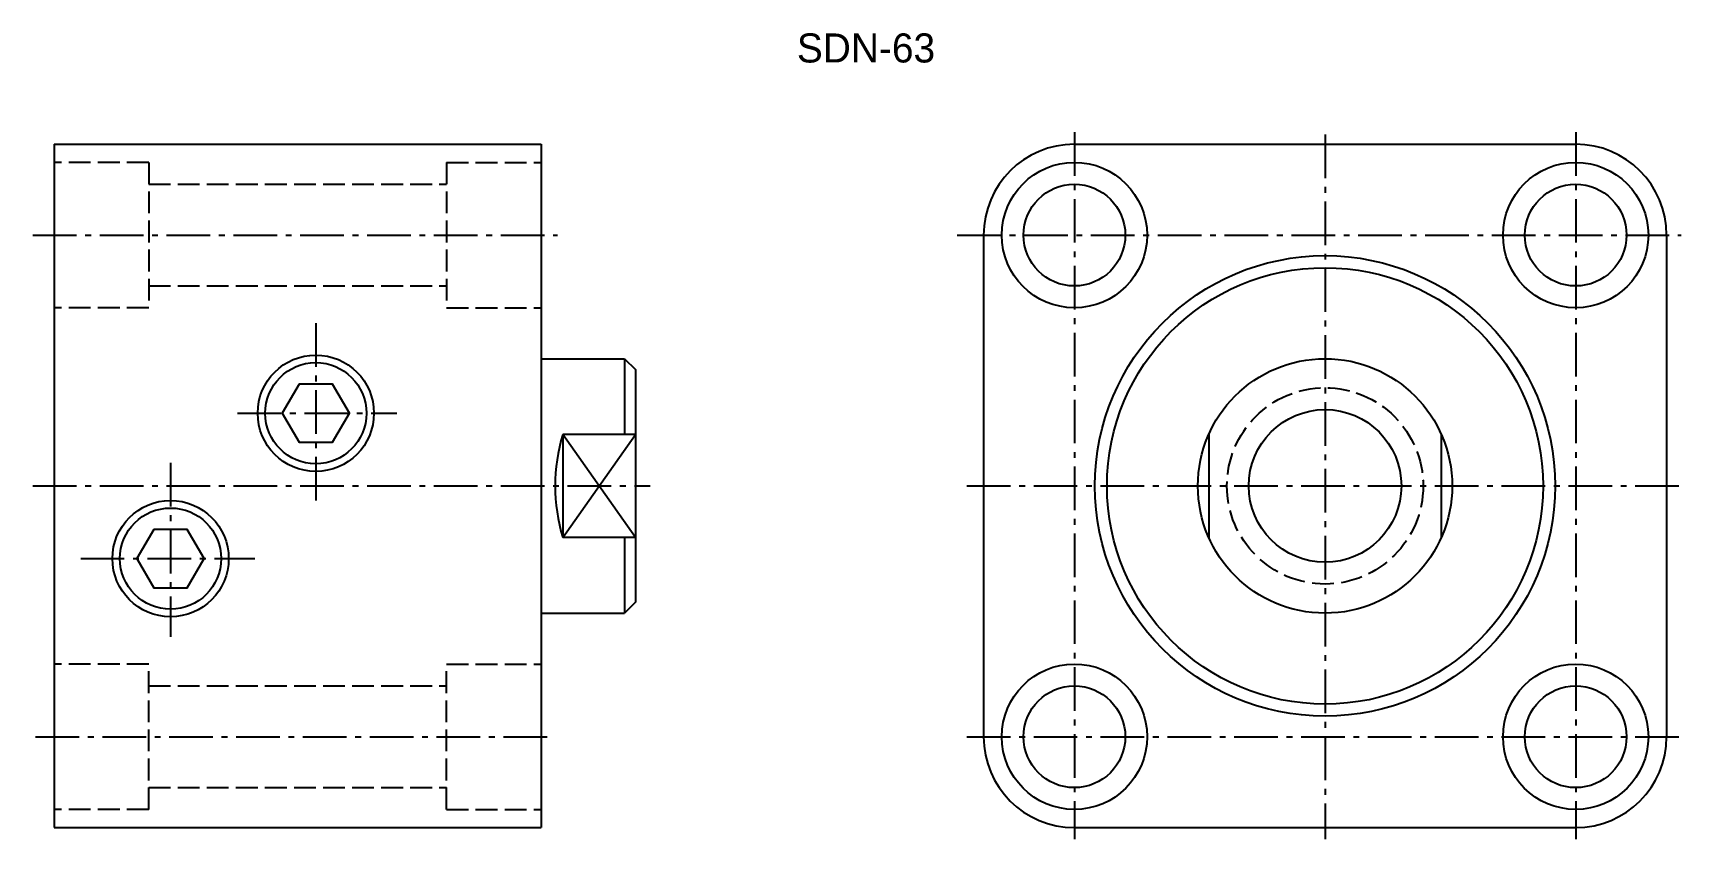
# Model space of a CAD drawing. Extents: x -20 to 207, y -12 to 99.
import ezdxf

# ---------------------------------------------------------------- set-up
doc = ezdxf.new("R2010")
doc.units = 0
doc.header["$MEASUREMENT"] = 0
doc.linetypes.add('DASHED', pattern=[4, 3, -1])
doc.linetypes.add('SCENTER', pattern=[9.2, 6, -1.2, 0.8, -1.2])
for name, color, linetype in [('CON', 2, 'CONTINUOUS'), ('DAS', 3, 'DASHED'), ('SCEN', 1, 'SCENTER'), ('UTI', 7, 'CONTINUOUS')]:
    doc.layers.add(name, color=color, linetype=linetype)
doc.styles.add('CHINA', font='C2', dxfattribs={"bigfont": 'CHINA'})

# ---------------------------------------------------------------- blocks, each defined once
blk = doc.blocks.new('00000117')
at = {"layer": 'CON'}
blk.add_lwpolyline([(-2.31, 4), (-4.62, 0), (-2.31, -4), (2.31, -4), (4.62, 0), (2.31, 4)], close=True, dxfattribs=at)
for radius in [8, 6.96]:
    blk.add_circle((0, 0), radius, dxfattribs=at)

msp = doc.modelspace()

# ---------------------------------------------------------------- linework, layer by layer
at = {"layer": 'CON'}
for p, q in [((-17.4, 83.62), (49.6, 83.62)), ((-17.4, 83.62), (-17.4, -10.38)), ((49.6, 83.62), (49.6, -10.38)), ((123.02, 83.62), (192.02, 83.62)), ((110.52, 71.12), (110.52, 2.12)), ((204.52, 71.12), (204.52, 2.12)), ((49.6, 54.12), (61.1, 54.12)), ((61.1, 54.12), (61.1, 43.7)), ((61.1, 54.12), (62.6, 52.62)), ((62.6, 52.62), (62.6, 20.62)), ((52.6, 43.7), (52.6, 29.53)), ((62.6, 43.7), (52.6, 43.7)), ((62.6, 29.53), (52.6, 43.7)), ((52.6, 29.53), (62.6, 43.7)), ((141.52, 43.7), (141.52, 29.53)), ((173.52, 43.7), (173.52, 29.53)), ((62.6, 29.53), (52.6, 29.53)), ((61.1, 29.53), (61.1, 19.12)), ((62.6, 20.62), (61.1, 19.12)), ((49.6, 19.12), (61.1, 19.12)), ((-17.4, -10.38), (49.6, -10.38)), ((123.02, -10.38), (192.02, -10.38))]:
    msp.add_line(p, q, dxfattribs=at)
for centre, radius in [((123.02, 71.12), 10), ((192.02, 71.12), 10), ((123.02, 71.12), 7), ((192.02, 71.12), 7), ((157.52, 36.62), 31.67), ((157.52, 36.62), 30.01), ((157.52, 36.62), 17.5), ((157.52, 36.62), 10.5), ((123.02, 2.12), 10), ((192.02, 2.12), 10), ((123.02, 2.12), 7), ((192.02, 2.12), 7)]:
    msp.add_circle(centre, radius, dxfattribs=at)
for centre, radius, start, end in [((123.02, 71.12), 12.5, 90, 180), ((192.02, 71.12), 12.5, 0, 90), ((75.99, 36.62), 24.45, 163.1446, 196.8554), ((123.02, 2.12), 12.5, 180, 270), ((192.02, 2.12), 12.5, 270, 0)]:
    msp.add_arc(centre, radius, start, end, dxfattribs=at)
at = {"layer": 'DAS'}
for p, q in [((-4.4, 81.12), (-17.4, 81.12)), ((-4.4, 81.12), (-4.4, 61.12)), ((36.6, 81.12), (49.6, 81.12)), ((36.6, 81.12), (36.6, 61.12)), ((-4.4, 78.12), (36.6, 78.12)), ((-4.4, 64.12), (36.6, 64.12)), ((-4.4, 61.12), (-17.4, 61.12)), ((36.6, 61.12), (49.6, 61.12)), ((-4.4, 12.12), (-17.4, 12.12)), ((-4.4, -7.88), (-4.4, 12.12)), ((36.6, -7.88), (36.6, 12.12)), ((36.6, 12.12), (49.6, 12.12)), ((-4.4, 9.12), (36.6, 9.12)), ((-4.4, -4.88), (36.6, -4.88)), ((-4.4, -7.88), (-17.4, -7.88)), ((36.6, -7.88), (49.6, -7.88))]:
    msp.add_line(p, q, dxfattribs=at)
msp.add_circle((157.52, 36.62), 13.5, dxfattribs=at)
at = {"layer": 'SCEN'}
for p, q in [((123.02, 85.28), (123.02, -11.95)), ((157.52, 84.95), (157.52, -11.95)), ((192.02, 85.28), (192.02, -11.95)), ((-20.34, 71.12), (51.88, 71.12)), ((106.89, 71.12), (206.52, 71.12)), ((18.6, 59), (18.6, 34.4)), ((7.83, 46.62), (29.75, 46.62)), ((-1.4, 39.79), (-1.4, 15.86)), ((-20.34, 36.62), (64.6, 36.62)), ((108.22, 36.62), (206.52, 36.62)), ((-13.76, 26.62), (10.19, 26.62)), ((-19.97, 2.12), (51.51, 2.12)), ((108.22, 2.12), (206.52, 2.12))]:
    msp.add_line(p, q, dxfattribs=at)

# ---------------------------------------------------------------- block references
at = {"layer": 'CON'}
for p in [(18.6, 46.62), (-1.4, 26.62)]:
    msp.add_blockref('00000117', p, dxfattribs=at)

# ---------------------------------------------------------------- texts
at = {"layer": 'UTI', "style": 'CHINA'}
msp.add_text('SDN-63', height=4, dxfattribs=at).set_placement((84.82, 94.86))

doc.saveas('drawing.dxf')
